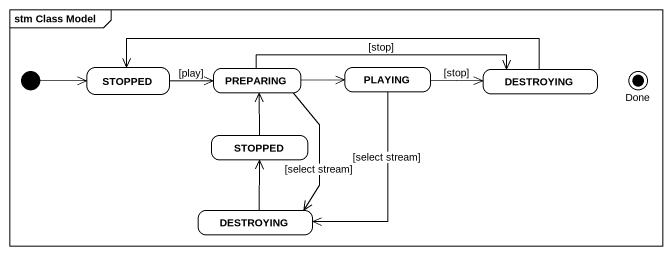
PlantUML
@startuml
mainframe stm Class Model
hide empty description
state STOPPED
state PREPARING
state PLAYING
state DESTROYING
state Done <<end>>
state "STOPPED" as STOPPED_2
state "DESTROYING" as DESTROYING_2
[*] -right-> STOPPED
STOPPED -right-> PREPARING : [play]
PREPARING -right-> PLAYING
PREPARING -right-> DESTROYING : [stop]
PREPARING --> DESTROYING_2 : [select stream]
PLAYING -right-> DESTROYING : [stop]
PLAYING --> DESTROYING_2 : [select stream]
DESTROYING -left-> STOPPED
STOPPED_2 -up-> PREPARING
DESTROYING_2 -up-> STOPPED_2
@enduml
